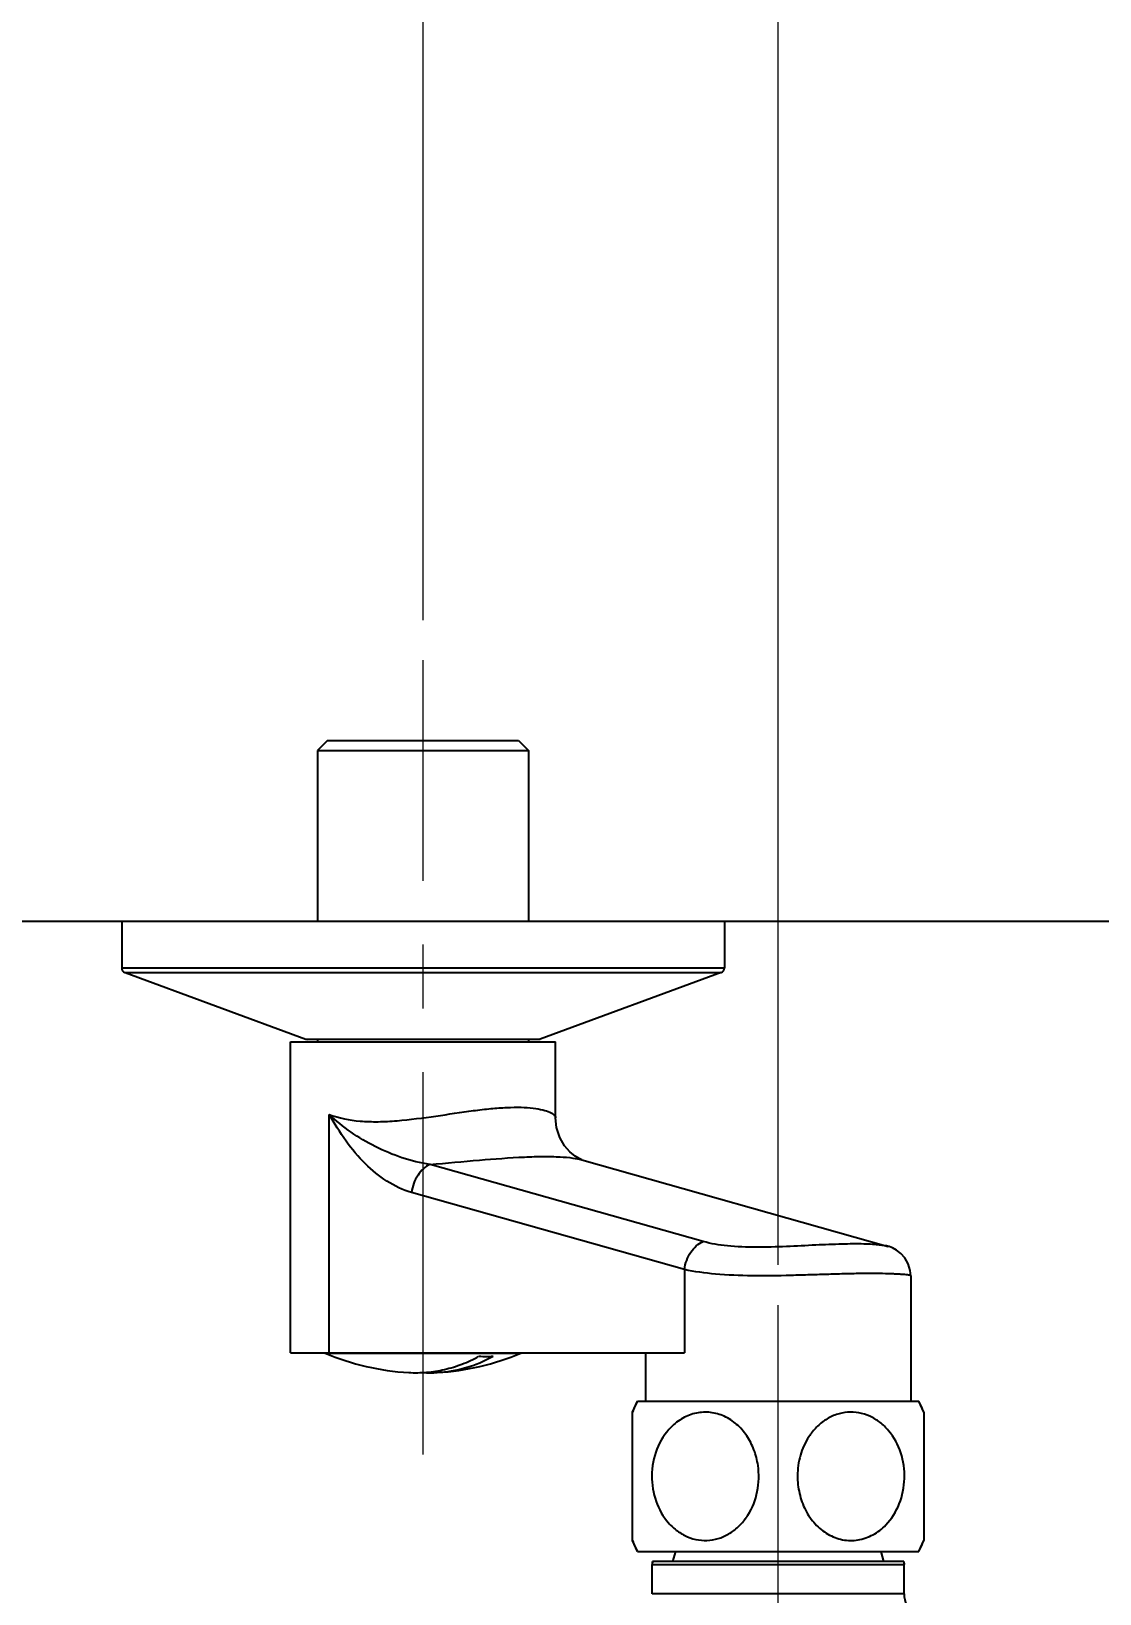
# Model space of a CAD drawing. Extents: x 0 to 3160, y 0 to 2315.
# Drawn here: x 997.9 to 1104.3, y 1997.6 to 2153.3 of the extents above; entities that cross this region are included whole.
import ezdxf

# ---------------------------------------------------------------- set-up
doc = ezdxf.new("R2010")
doc.units = 0
doc.header["$LTSCALE"] = 4
doc.header["$MEASUREMENT"] = 0
doc.header["$PDMODE"] = 3
doc.header["$PDSIZE"] = -10
doc.linetypes.add('CENTER2', pattern=[28.575, 19.05, -3.175, 3.175, -3.175])
doc.layers.get('0').update_dxf_attribs({"linetype": 'CONTINUOUS'})
doc.layers.get('DEFPOINTS').update_dxf_attribs({"linetype": 'CONTINUOUS'})
doc.layers.add('Cneter', color=1, linetype='CENTER2', lineweight=13)
doc.layers.add('DEF_LAYER_ASSEM_MEMBER', color=7, linetype='CONTINUOUS')
doc.styles.add('Daelim Dimension', font='')
doc.styles.get('Daelim Dimension').set_extended_font_data('나눔고딕')
doc.dimstyles.new('DEFAULT', dxfattribs={"dimscale": 2, "dimtxt": 2, "dimasz": 2, "dimexe": 0, "dimexo": 2, "dimgap": 1, "dimtad": 1, "dimdec": 1, "dimzin": 9, "dimdsep": 46, "dimtxsty": 'Daelim Dimension', "dimcen": 0.5, "dimclrd": 252, "dimclre": 252, "dimclrt": 3, "dimadec": 1, "dimazin": 0, "dimtfac": 1, "dimtdec": 1, "dimtix": 1, "dimtmove": 0, "dimatfit": 3, "dimfxl": 1, "dimtolj": 1, "dimtzin": 1, "dimlwd": 9, "dimlwe": 9, "dimarcsym": 0})

# ---------------------------------------------------------------- blocks, each defined once
blk = doc.blocks.new('*D4')
at = {"color": 5, "lineweight": 9, "ltscale": 0.5, "transparency": 16777216}
for p, q in [((1036.95, 2094.6), (1036.95, 2201)), ((1227.66, 2094.6), (1227.66, 2201)), ((1219.66, 2199), (1044.95, 2199))]:
    blk.add_line(p, q, dxfattribs=at)
at = {"color": 5, "ltscale": 0.5, "transparency": 16777216}
for points in [[(1044.95, 2200.33), (1044.95, 2197.67), (1036.95, 2199)], [(1219.66, 2200.33), (1219.66, 2197.67), (1227.66, 2199)]]:
    blk.add_solid(points, dxfattribs=at)
at = {"layer": 'DEFPOINTS', "color": 0, "ltscale": 0.5, "transparency": 16777216}
for p in [(1036.95, 2199), (1036.95, 2090.6), (1227.66, 2090.6)]:
    blk.add_point(p, dxfattribs=at)
at = {"color": 7, "ltscale": 0.5, "transparency": 16777216, "insert": (1123.8, 2211.89), "char_height": 20, "attachment_point": 5, "style": 'Daelim Dimension'}
blk.add_mtext('\\A1;150~210', dxfattribs=at)
blk = doc.blocks.new('*D7')
at = {"color": 5, "lineweight": 9, "ltscale": 0.5, "transparency": 16777216}
for p, q in [((1072.3, 2030.36), (1072.3, 2160.95)), ((1192.3, 2027.29), (1192.3, 2160.95)), ((1080.3, 2158.95), (1184.3, 2158.95))]:
    blk.add_line(p, q, dxfattribs=at)
at = {"color": 5, "ltscale": 0.5, "transparency": 16777216}
for points in [[(1080.3, 2160.29), (1080.3, 2157.62), (1072.3, 2158.95)], [(1184.3, 2160.29), (1184.3, 2157.62), (1192.3, 2158.95)]]:
    blk.add_solid(points, dxfattribs=at)
at = {"layer": 'DEFPOINTS', "color": 0, "ltscale": 0.5, "transparency": 16777216}
for p in [(1192.3, 2158.95), (1072.3, 2026.36), (1192.3, 2023.29)]:
    blk.add_point(p, dxfattribs=at)
at = {"color": 7, "ltscale": 0.5, "transparency": 16777216, "insert": (1132.3, 2171.8), "char_height": 20, "attachment_point": 5, "style": 'Daelim Dimension'}
blk.add_mtext('\\A1;120', dxfattribs=at)

msp = doc.modelspace()

# ---------------------------------------------------------------- linework, layer by layer
at = {"ltscale": 0.5}
msp.add_line((684.04, 2064.6), (2163.88, 2064.6), dxfattribs=at)
at = {"layer": 'Cneter', "lineweight": 5, "ltscale": 0.5}
for p, q in [((1036.95, 2011.47), (1036.95, 2090.6)), ((1072.3, 1996.31), (1072.3, 2026.36))]:
    msp.add_line(p, q, dxfattribs=at)
at = {"layer": 'DEF_LAYER_ASSEM_MEMBER', "color": 7, "linetype": 'Continuous'}
for p, q in [((1027.45, 2082.6), (1026.45, 2081.6)), ((1027.45, 2082.6), (1046.45, 2082.6)), ((1046.45, 2082.6), (1047.45, 2081.6)), ((1026.45, 2081.6), (1026.45, 2064.6)), ((1026.45, 2081.6), (1047.45, 2081.6)), ((1047.45, 2081.6), (1047.45, 2064.6)), ((1006.95, 2064.6), (1006.95, 2059.95)), ((1006.95, 2064.6), (1066.95, 2064.6)), ((1066.95, 2064.6), (1066.95, 2059.95)), ((1007.28, 2059.48), (1025.28, 2052.85)), ((1066.62, 2059.48), (1048.62, 2052.85)), ((1023.75, 2021.6), (1023.75, 2052.6)), ((1023.75, 2052.6), (1050.15, 2052.6)), ((1025.28, 2052.85), (1025.45, 2052.82)), ((1048.4, 2052.82), (1025.49, 2052.82)), ((1026.45, 2052.82), (1026.45, 2052.6)), ((1047.45, 2052.82), (1047.45, 2052.6)), ((1048.62, 2052.85), (1048.45, 2052.82)), ((1050.15, 2045.02), (1050.15, 2052.6)), ((1052.76, 2040.83), (1052.76, 2040.83)), ((1052.76, 2040.83), (1083.25, 2032.21)), ((1083.26, 2032.21), (1083.26, 2032.21)), ((1085.5, 2029.29), (1085.5, 2016.8)), ((1023.75, 2021.6), (1062.97, 2021.6)), ((1027.2, 2021.58), (1046.7, 2021.58)), ((1059.1, 2021.6), (1059.1, 2016.8)), ((1057.8, 2015.69), (1058.3, 2016.8)), ((1057.8, 2002.92), (1057.8, 2015.69)), ((1058.3, 2016.8), (1086.3, 2016.8)), ((1086.8, 2015.69), (1086.3, 2016.8)), ((1086.8, 2015.69), (1086.8, 2002.92)), ((1058.3, 2001.8), (1057.8, 2002.92)), ((1058.3, 2001.8), (1086.3, 2001.8)), ((1062.07, 2001.8), (1061.8, 2000.8)), ((1082.54, 2001.8), (1082.8, 2000.8)), ((1086.3, 2001.8), (1086.8, 2002.92)), ((1059.78, 2000.8), (1059.75, 2000.53)), ((1059.75, 1997.6), (1059.75, 2000.53)), ((1084.83, 2000.8), (1059.78, 2000.8)), ((1084.83, 2000.8), (1084.85, 2000.53)), ((1084.85, 1997.6), (1084.85, 2000.53))]:
    msp.add_line(p, q, dxfattribs=at)
at = {"layer": 'DEF_LAYER_ASSEM_MEMBER', "color": 9, "linetype": 'Continuous'}
for p, q in [((1006.95, 2059.95), (1066.95, 2059.95)), ((1007.28, 2059.48), (1066.62, 2059.48)), ((1025.28, 2052.85), (1048.62, 2052.85)), ((1027.61, 2021.6), (1027.61, 2045.36)), ((1064.83, 2032.69), (1037.66, 2040.38)), ((1062.97, 2029.9), (1035.8, 2037.58)), ((1062.97, 2029.9), (1062.97, 2021.6)), ((1059.75, 2000.53), (1084.85, 2000.53)), ((1084.85, 1997.6), (1059.75, 1997.6))]:
    msp.add_line(p, q, dxfattribs=at)
at = {"layer": 'DEF_LAYER_ASSEM_MEMBER', "color": 7, "linetype": 'Continuous'}
for points in [[(1052.77, 2040.83), (1052.71, 2040.85), (1052.48, 2040.96), (1052.09, 2041.19), (1051.58, 2041.61), (1051.05, 2042.22), (1050.57, 2043.04), (1050.25, 2044.05), (1050.15, 2045.02)], [(1085.5, 2029.29), (1085.46, 2029.81), (1085.26, 2030.48), (1084.93, 2031.05), (1084.53, 2031.5), (1084.09, 2031.84), (1083.68, 2032.06), (1083.35, 2032.18), (1083.26, 2032.21)]]:
    msp.add_lwpolyline(points, dxfattribs=at)
for centre, radius, start, end in [((1007.45, 2059.95), 0.5, 180, 249.7751), ((1066.45, 2059.95), 0.5, 290.2249, 0), ((1036.95, 2044.6), 25, 247.0455, 266.7426), ((1036.95, 2044.6), 25, 273.2574, 292.9545), ((1043.27, 2050.18), 28.93, 268.5223, 269.9663), ((1043.26, 2045.29), 24.04, 269.9872, 271.6206), ((1037.66, 2032.13), 12.51, 266.7597, 273.2525), ((1073.5, 2009.3), 16.95, 153.732, 157.8558), ((1071.11, 2009.3), 16.95, 22.1442, 26.268), ((1073.5, 2009.3), 16.95, 202.1442, 206.268), ((1071.11, 2009.3), 16.95, 333.732, 337.8558), ((1061.53, 2000.53), 1.78, 170.9865, 180), ((1083.08, 2000.53), 1.78, 0, 9.0135)]:
    msp.add_arc(centre, radius, start, end, dxfattribs=at)
at = {"layer": 'DEF_LAYER_ASSEM_MEMBER', "color": 9, "linetype": 'Continuous'}
for points, start_tangent, end_tangent in [([(1027.61, 2045.36), (1030.69, 2044.69), (1032.48, 2044.63), (1034.36, 2044.73), (1038.23, 2045.19), (1041.97, 2045.73), (1043.71, 2045.93), (1045.31, 2046.04), (1046.73, 2046.06), (1047.93, 2045.98), (1048.89, 2045.8), (1049.58, 2045.57), (1049.83, 2045.43), (1050.01, 2045.29), (1050.15, 2045.02)], (0.931683, -0.363272), (-0.000776, -1)), ([(1037.66, 2040.38), (1034.85, 2041.04), (1032.19, 2042.15), (1027.61, 2045.36)], (-0.991122, 0.132956), (-0.722762, 0.691097)), ([(1035.8, 2037.58), (1031.22, 2040.42), (1029.29, 2042.7), (1027.61, 2045.36)], (-0.962257, 0.272144), (-0.485497, 0.874238)), ([(1037.66, 2040.38), (1042.56, 2040.8), (1047.05, 2041.11), (1048.97, 2041.16), (1050.6, 2041.12), (1051.87, 2041.01), (1052.76, 2040.83)], (0.997144, 0.07552), (0.962247, -0.272178)), ([(1037.66, 2040.38), (1036.45, 2039.31), (1036.03, 2038.49), (1035.8, 2037.58)], (-0.920761, -0.390128), (-0.140012, -0.99015)), ([(1062.97, 2029.9), (1063.2, 2030.81), (1063.62, 2031.63), (1064.83, 2032.69)], (0.140028, 0.990148), (0.920763, 0.390123)), ([(1083.26, 2032.21), (1082.93, 2032.27), (1082.4, 2032.34), (1081.7, 2032.4), (1080.83, 2032.44), (1078.67, 2032.43), (1076.05, 2032.33), (1073.13, 2032.19), (1070.12, 2032.12), (1067.25, 2032.26), (1064.83, 2032.69)], (-0.962107, 0.272671), (-0.962256, 0.272145)), ([(1085.5, 2029.29), (1085.5, 2029.3), (1085.47, 2029.31), (1085.42, 2029.32), (1085.36, 2029.33), (1085.18, 2029.36), (1084.93, 2029.39), (1084.62, 2029.41), (1084.23, 2029.44), (1083.79, 2029.46), (1083.28, 2029.48), (1082.08, 2029.5), (1080.67, 2029.5), (1079.08, 2029.47), (1077.34, 2029.42), (1075.5, 2029.37), (1073.58, 2029.31), (1069.71, 2029.28), (1066.06, 2029.45), (1062.97, 2029.9)], (0.002336, 0.999997), (-0.976955, 0.213446))]:
    msp.add_spline(points, degree=3, dxfattribs=dict(at, start_tangent=start_tangent, end_tangent=end_tangent))
at = {"layer": 'DEF_LAYER_ASSEM_MEMBER', "color": 7, "linetype": 'Continuous'}
for points, start_tangent, end_tangent in [([(1035.53, 2019.64), (1037.31, 2019.67), (1039.09, 2019.95), (1040.83, 2020.48), (1042.52, 2021.26)], (0.998387, -0.056782), (0.880544, 0.473965)), ([(1038.37, 2019.64), (1041.2, 2020.13), (1043.94, 2021.26)], (0.998387, 0.056782), (0.880544, 0.473965)), ([(1070.3, 2010.38), (1069.9, 2011.94), (1069.18, 2013.34), (1068.17, 2014.48), (1066.94, 2015.28), (1065.57, 2015.66), (1064.16, 2015.6), (1062.82, 2015.1), (1061.64, 2014.2)], (-0.14134, 0.989961), (-0.706216, -0.707996)), ([(1083.03, 2004.46), (1084.36, 2006.56), (1084.88, 2009.09), (1084.51, 2011.65), (1083.3, 2013.84), (1082.43, 2014.68), (1081.43, 2015.28), (1080.34, 2015.62), (1079.21, 2015.68), (1078.1, 2015.45), (1077.05, 2014.94), (1076.13, 2014.19), (1075.36, 2013.24)], (0.695473, 0.718553), (-0.546336, -0.837566)), ([(1061.64, 2014.2), (1060.23, 2012.02), (1059.73, 2009.35)], (-0.706216, -0.707996), (-0.006355, -0.99998)), ([(1075.36, 2013.24), (1074.52, 2011.4), (1074.23, 2009.35)], (-0.546336, -0.837566), (-0.006355, -0.99998)), ([(1059.73, 2009.35), (1060.15, 2006.81), (1061.4, 2004.66), (1062.28, 2003.86), (1063.29, 2003.28), (1064.38, 2002.97), (1065.5, 2002.94), (1066.6, 2003.19), (1067.63, 2003.72), (1068.54, 2004.48), (1069.3, 2005.44), (1070.23, 2007.79), (1070.3, 2010.38)], (-0.006355, -0.99998), (-0.14134, 0.989961)), ([(1074.23, 2009.35), (1074.43, 2007.59), (1075.02, 2005.95), (1075.99, 2004.56), (1077.26, 2003.54), (1078.72, 2002.99), (1080.26, 2002.97), (1081.74, 2003.48), (1083.03, 2004.46)], (-0.006355, -0.99998), (0.695473, 0.718553)), ([(1084.85, 1997.6), (1085.08, 1996.46), (1085.73, 1995.48), (1086.71, 1994.83), (1087.85, 1994.6)], (0, -1), (1, -0.000004))]:
    msp.add_spline(points, degree=3, dxfattribs=dict(at, start_tangent=start_tangent, end_tangent=end_tangent))

# ---------------------------------------------------------------- dimensions: what is measured, and where the dimension line sits
at = {"color": 5, "ltscale": 0.5}
dim = msp.add_linear_dim(base=(1036.95, 2199), p1=(1227.66, 2090.6), p2=(1036.95, 2090.6), text='150~210', dimstyle='DEFAULT', override={"dimtxt": 10, "dimasz": 4, "dimexe": 1, "dimdec": 0, "dimclrd": 5, "dimclre": 5, "dimclrt": 7}, dxfattribs=at)
dim.commit()
dim.dimension.update_dxf_attribs({"geometry": '*D4', "text_midpoint": (1123.8, 2199), "dimtype": 160})
dim = msp.add_linear_dim(base=(1192.3, 2158.95), p1=(1072.3, 2026.36), p2=(1192.3, 2023.29), dimstyle='DEFAULT', override={"dimtxt": 10, "dimasz": 4, "dimexe": 1, "dimdec": 0, "dimclrd": 5, "dimclre": 5, "dimclrt": 7}, dxfattribs=at)
dim.commit()
dim.dimension.update_dxf_attribs({"geometry": '*D7', "text_midpoint": (1132.3, 2171.8)})

doc.saveas('drawing.dxf')
